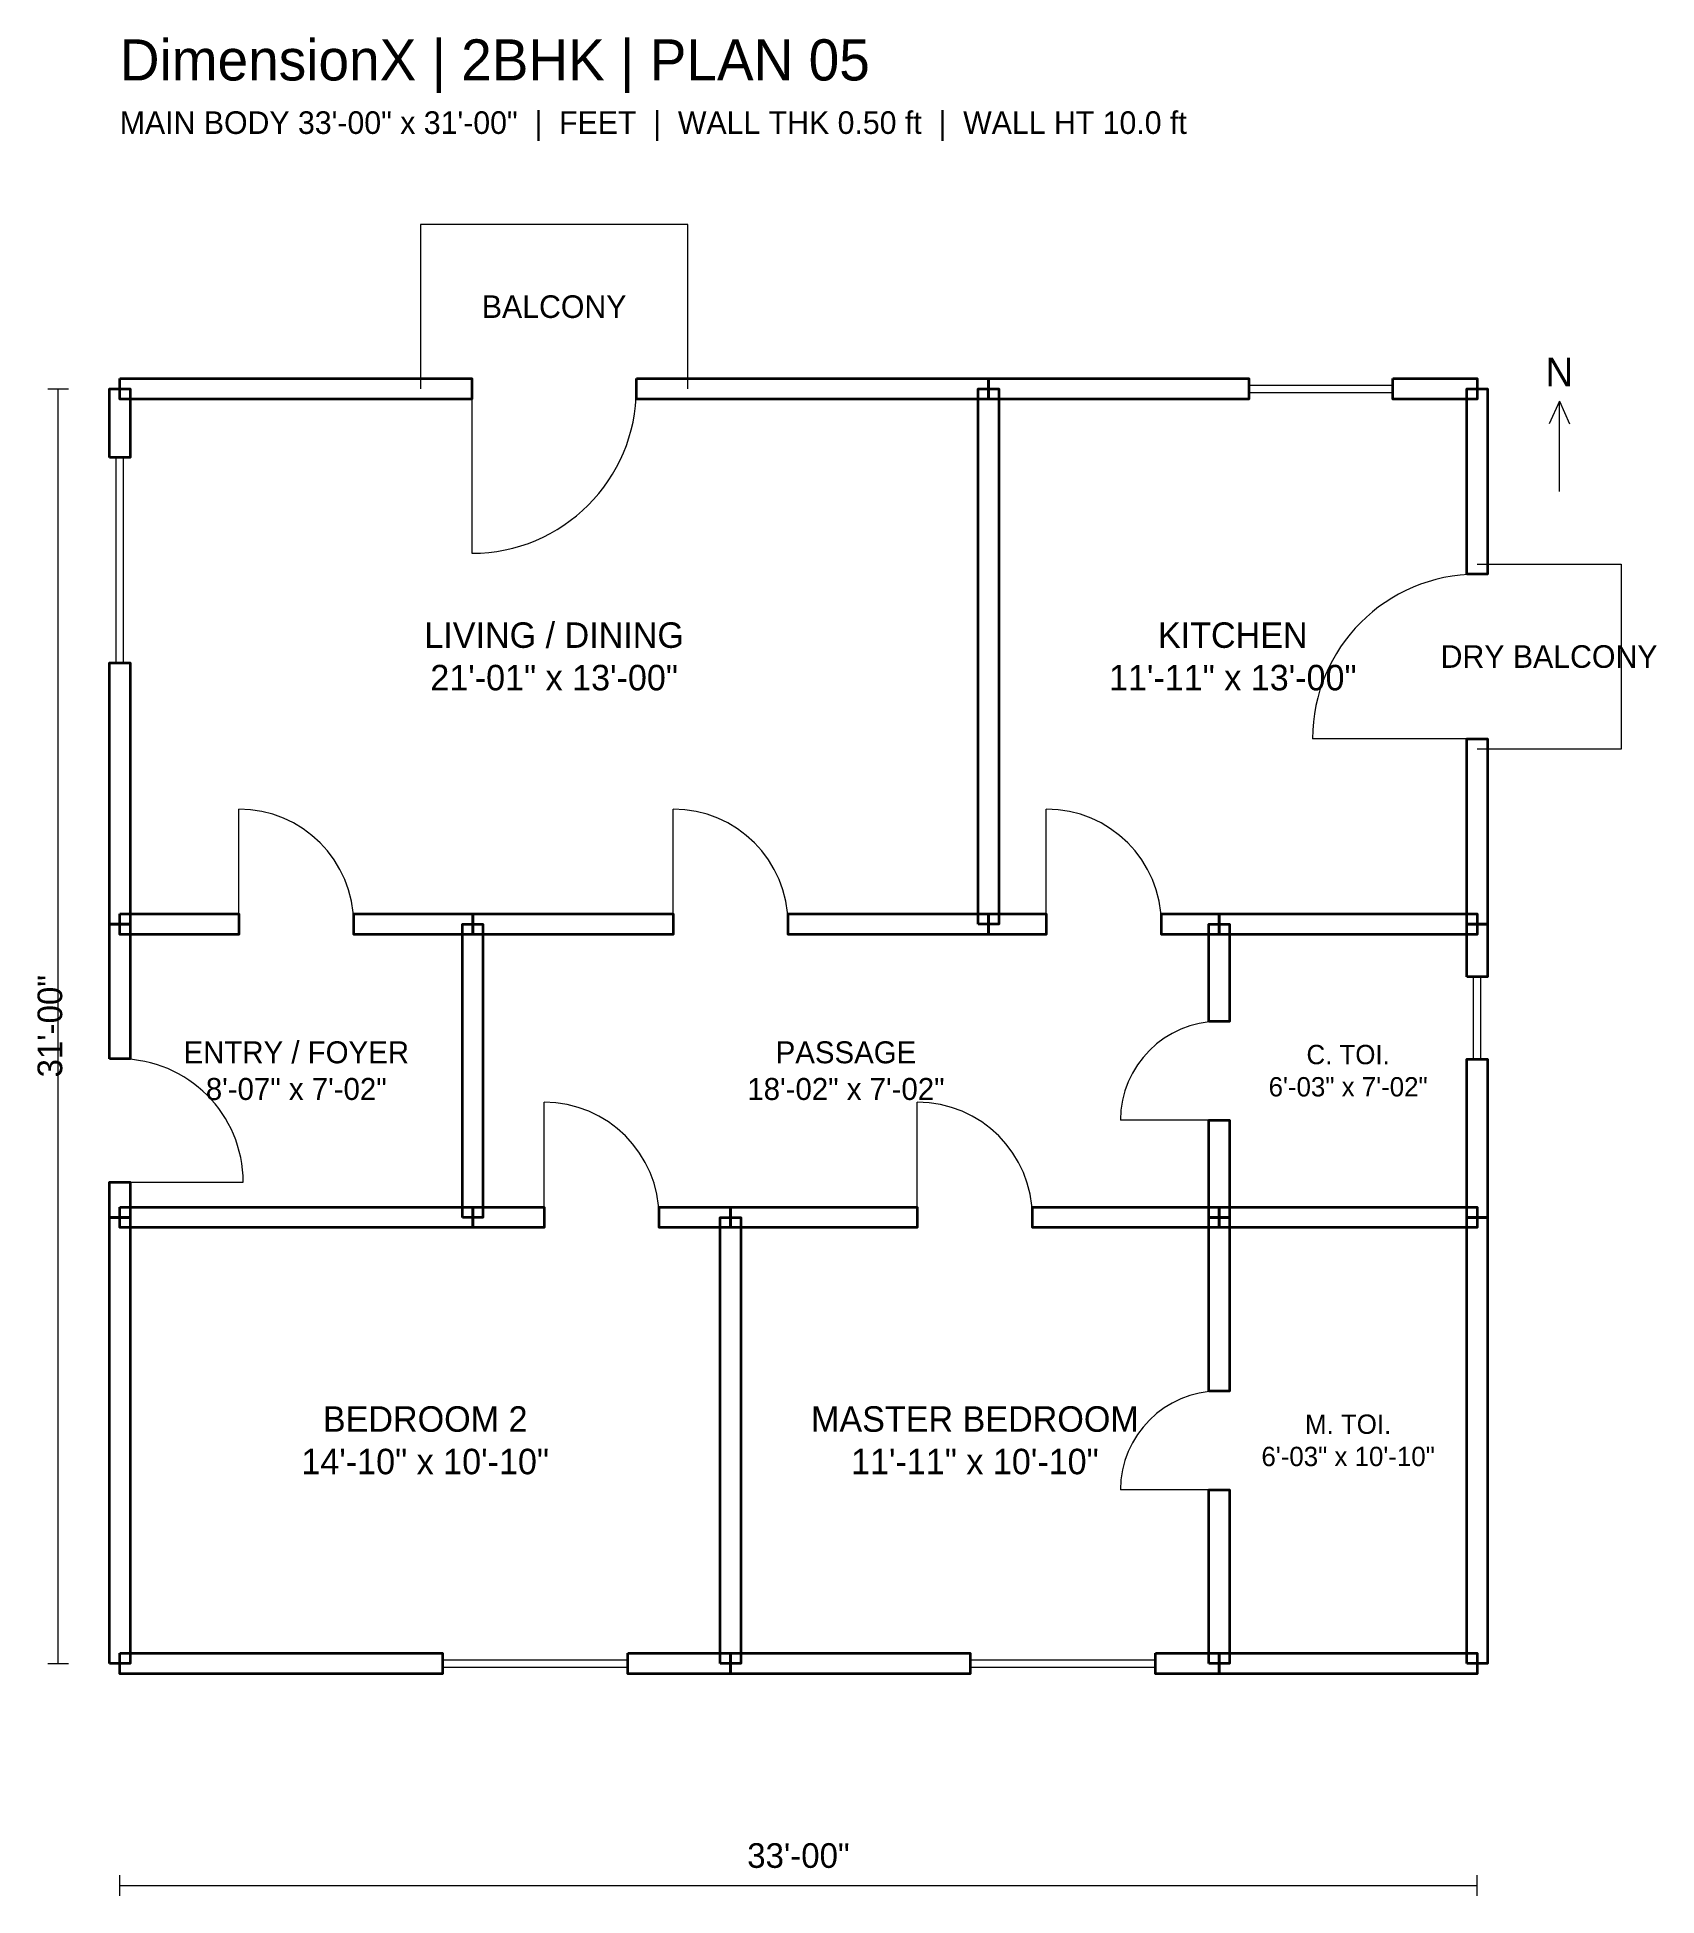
# Model space of a CAD drawing. Header units: feet. Extents: x -2 to 37.4, y -5.7 to 39.6.
import ezdxf
from ezdxf.enums import TextEntityAlignment as Align

# ---------------------------------------------------------------- set-up
doc = ezdxf.new("R2010")
doc.units = ezdxf.units.FT
doc.header["$MEASUREMENT"] = 0
for name, color, linetype, lineweight in [('DX_DIMENSION', 8, 'CONTINUOUS', 9), ('DX_DOOR_SYMBOL', 1, 'CONTINUOUS', 18), ('DX_RAILING', 3, 'CONTINUOUS', 13), ('DX_ROOM_LABEL', 7, 'CONTINUOUS', 13), ('DX_TITLE', 7, 'CONTINUOUS', 18), ('DX_WALL_FACE', 7, 'CONTINUOUS', 35), ('DX_WINDOW_SYMBOL', 4, 'CONTINUOUS', 18)]:
    doc.layers.add(name, color=color, linetype=linetype, lineweight=lineweight)

msp = doc.modelspace()

# ---------------------------------------------------------------- linework, layer by layer
at = {"layer": 'DX_DIMENSION'}
for p, q in [((-1.75, 31), (-1.25, 31)), ((-1.5, 0), (-1.5, 31)), ((35, 30.7), (34.75, 30.15)), ((35, 28.5), (35, 30.7)), ((35, 30.7), (35.25, 30.15)), ((-1.75, 0), (-1.25, 0)), ((0, -5.65), (0, -5.15)), ((0, -5.4), (33, -5.4)), ((33, -5.65), (33, -5.15))]:
    msp.add_line(p, q, dxfattribs=at)
at = {"layer": 'DX_DOOR_SYMBOL'}
for p, q in [((8.56, 31), (8.56, 27)), ((33, 22.49), (29, 22.49)), ((2.89, 17.98), (2.89, 20.78)), ((13.45, 17.98), (13.45, 20.78)), ((22.525, 17.98), (22.525, 20.78)), ((10.315, 10.85), (10.315, 13.65)), ((19.39, 10.85), (19.39, 13.65)), ((26.73, 13.215), (24.33, 13.215)), ((0, 11.7029), (3, 11.7029)), ((26.73, 4.225), (24.33, 4.225))]:
    msp.add_line(p, q, dxfattribs=at)
for centre, radius, start, end in [((8.56, 31), 4, 270, 360), ((33, 22.49), 4, 90, 180), ((2.89, 17.98), 2.8, 0, 90), ((13.45, 17.98), 2.8, 0, 90), ((22.525, 17.98), 2.8, 0, 90), ((26.73, 13.215), 2.4, 90, 180), ((0, 11.7029), 3, 0, 90), ((10.315, 10.85), 2.8, 0, 90), ((19.39, 10.85), 2.8, 0, 90), ((26.73, 4.225), 2.4, 90, 180)]:
    msp.add_arc(centre, radius, start, end, dxfattribs=at)
at = {"layer": 'DX_RAILING'}
for p, q in [((13.81, 35), (7.31, 35)), ((7.31, 35), (7.31, 31)), ((13.81, 31), (13.81, 35)), ((33, 26.74), (36.5, 26.74)), ((36.5, 26.74), (36.5, 22.24)), ((36.5, 22.24), (33, 22.24))]:
    msp.add_line(p, q, dxfattribs=at)
at = {"layer": 'DX_WALL_FACE'}
for points in [[(0, 31.25), (8.56, 31.25), (8.56, 30.75), (0, 30.75)], [(12.56, 31.25), (21.12, 31.25), (21.12, 30.75), (12.56, 30.75)], [(21.12, 31.25), (27.4484, 31.25), (27.4484, 30.75), (21.12, 30.75)], [(30.9484, 31.25), (33, 31.25), (33, 30.75), (30.9484, 30.75)], [(-0.25, 29.3336), (-0.25, 31), (0.25, 31), (0.25, 29.3336)], [(20.87, 17.98), (20.87, 31), (21.37, 31), (21.37, 17.98)], [(32.75, 26.49), (32.75, 31), (33.25, 31), (33.25, 26.49)], [(-0.25, 17.98), (-0.25, 24.3336), (0.25, 24.3336), (0.25, 17.98)], [(32.75, 17.98), (32.75, 22.49), (33.25, 22.49), (33.25, 17.98)], [(0, 18.23), (2.89, 18.23), (2.89, 17.73), (0, 17.73)], [(5.69, 18.23), (8.58, 18.23), (8.58, 17.73), (5.69, 17.73)], [(8.58, 18.23), (13.45, 18.23), (13.45, 17.73), (8.58, 17.73)], [(16.25, 18.23), (21.12, 18.23), (21.12, 17.73), (16.25, 17.73)], [(21.12, 18.23), (22.525, 18.23), (22.525, 17.73), (21.12, 17.73)], [(25.325, 18.23), (26.73, 18.23), (26.73, 17.73), (25.325, 17.73)], [(26.73, 18.23), (33, 18.23), (33, 17.73), (26.73, 17.73)], [(-0.25, 14.7029), (-0.25, 17.98), (0.25, 17.98), (0.25, 14.7029)], [(8.33, 10.85), (8.33, 17.98), (8.83, 17.98), (8.83, 10.85)], [(26.48, 15.615), (26.48, 17.98), (26.98, 17.98), (26.98, 15.615)], [(32.75, 16.6984), (32.75, 17.98), (33.25, 17.98), (33.25, 16.6984)], [(32.75, 10.85), (32.75, 14.6984), (33.25, 14.6984), (33.25, 10.85)], [(26.48, 10.85), (26.48, 13.215), (26.98, 13.215), (26.98, 10.85)], [(-0.25, 10.85), (-0.25, 11.7029), (0.25, 11.7029), (0.25, 10.85)], [(-0.25, 0), (-0.25, 10.85), (0.25, 10.85), (0.25, 0)], [(0, 11.1), (8.58, 11.1), (8.58, 10.6), (0, 10.6)], [(8.58, 11.1), (10.315, 11.1), (10.315, 10.6), (8.58, 10.6)], [(13.115, 11.1), (14.85, 11.1), (14.85, 10.6), (13.115, 10.6)], [(14.6, 0), (14.6, 10.85), (15.1, 10.85), (15.1, 0)], [(14.85, 11.1), (19.39, 11.1), (19.39, 10.6), (14.85, 10.6)], [(22.19, 11.1), (26.73, 11.1), (26.73, 10.6), (22.19, 10.6)], [(26.48, 6.625), (26.48, 10.85), (26.98, 10.85), (26.98, 6.625)], [(26.73, 11.1), (33, 11.1), (33, 10.6), (26.73, 10.6)], [(32.75, 0), (32.75, 10.85), (33.25, 10.85), (33.25, 0)], [(26.48, 0), (26.48, 4.225), (26.98, 4.225), (26.98, 0)], [(0, 0.25), (7.848, 0.25), (7.848, -0.25), (0, -0.25)], [(12.348, 0.25), (14.85, 0.25), (14.85, -0.25), (12.348, -0.25)], [(14.85, 0.25), (20.6784, 0.25), (20.6784, -0.25), (14.85, -0.25)], [(25.1784, 0.25), (26.73, 0.25), (26.73, -0.25), (25.1784, -0.25)], [(26.73, 0.25), (33, 0.25), (33, -0.25), (26.73, -0.25)]]:
    msp.add_lwpolyline(points, close=True, dxfattribs=at)
at = {"layer": 'DX_WINDOW_SYMBOL'}
for p, q in [((27.4484, 30.8), (27.4484, 31.2)), ((30.9484, 30.8), (30.9484, 31.2)), ((27.4484, 31.09), (30.9484, 31.09)), ((27.4484, 30.91), (30.9484, 30.91)), ((0.2, 29.3336), (-0.2, 29.3336)), ((-0.09, 24.3336), (-0.09, 29.3336)), ((0.09, 24.3336), (0.09, 29.3336)), ((0.2, 24.3336), (-0.2, 24.3336)), ((33.2, 16.6984), (32.8, 16.6984)), ((32.91, 14.6984), (32.91, 16.6984)), ((33.09, 14.6984), (33.09, 16.6984)), ((33.2, 14.6984), (32.8, 14.6984)), ((7.848, -0.2), (7.848, 0.2)), ((7.848, 0.09), (12.348, 0.09)), ((12.348, -0.2), (12.348, 0.2)), ((20.6784, -0.2), (20.6784, 0.2)), ((20.6784, 0.09), (25.1784, 0.09)), ((25.1784, -0.2), (25.1784, 0.2)), ((7.848, -0.09), (12.348, -0.09)), ((20.6784, -0.09), (25.1784, -0.09))]:
    msp.add_line(p, q, dxfattribs=at)

# ---------------------------------------------------------------- texts
at = {"layer": 'DX_DIMENSION'}
msp.add_text('MAIN BODY 33\'-00" x 31\'-00"  |  FEET  |  WALL THK 0.50 ft  |  WALL HT 10.0 ft', height=0.55, dxfattribs=at).set_placement((0, 37.2))
for s, height, p in [('N', 0.7, (35, 30.85)), ('33\'-00"', 0.6, (16.5, -5.15))]:
    msp.add_text(s, height=height, dxfattribs=at).set_placement(p, align=Align.BOTTOM_CENTER)
msp.add_text('31\'-00"', height=0.6, rotation=90, dxfattribs=at).set_placement((-1.7, 15.5), align=Align.MIDDLE_CENTER)
at = {"layer": 'DX_ROOM_LABEL'}
for s, p in [('BALCONY', (10.56, 33)), ('DRY BALCONY', (34.75, 24.49))]:
    msp.add_text(s, height=0.55, dxfattribs=at).set_placement(p, align=Align.MIDDLE_CENTER)
at = {"layer": 'DX_ROOM_LABEL', "attachment_point": 5}
for s, insert, char_height, width in [('LIVING / DINING\\P21\'-01" x 13\'-00"', (10.56, 24.49), 0.62, 18.5856), ('KITCHEN\\P11\'-11" x 13\'-00"', (27.06, 24.49), 0.62, 10.4544), ('ENTRY / FOYER\\P8\'-07" x 7\'-02"', (4.29, 14.415), 0.53475, 7.5504), ('PASSAGE\\P18\'-02" x 7\'-02"', (17.655, 14.415), 0.53475, 15.972), ('C. TOI.\\P6\'-03" x 7\'-02"', (29.865, 14.415), 0.47025, 5.5176), ('BEDROOM 2\\P14\'-10" x 10\'-10"', (7.425, 5.425), 0.62, 13.068), ('MASTER BEDROOM\\P11\'-11" x 10\'-10"', (20.79, 5.425), 0.62, 10.4544), ('M. TOI.\\P6\'-03" x 10\'-10"', (29.865, 5.425), 0.47025, 5.5176)]:
    msp.add_mtext(s, dxfattribs=dict(at, insert=insert, char_height=char_height, width=width))
at = {"layer": 'DX_TITLE'}
msp.add_text('DimensionX | 2BHK | PLAN 05', height=1, dxfattribs=at).set_placement((0, 38.5))

doc.saveas('drawing.dxf')
